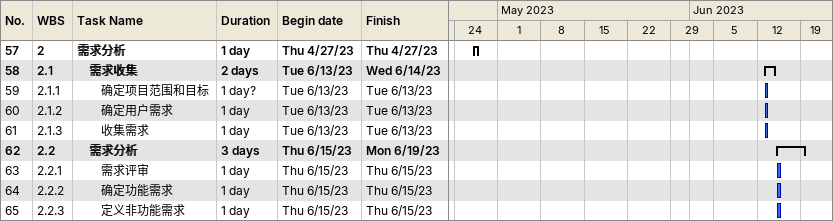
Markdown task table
| ID | WBS | Task | Duration | Start | Finish |
|---|---|---|---|---|---|
| 57 | 2 | **需求分析** | 1d | 2023-04-27 | 2023-04-27 |
| 58 | 2.1 | **需求收集** | 2d | 2023-06-13 | 2023-06-14 |
| 59 | 2.1.1 | 确定项目范围和目标 | 1d? | 2023-06-13 | 2023-06-13 |
| 60 | 2.1.2 | 确定用户需求 | 1d | 2023-06-13 | 2023-06-13 |
| 61 | 2.1.3 | 收集需求 | 1d | 2023-06-13 | 2023-06-13 |
| 62 | 2.2 | **需求分析** | 3d | 2023-06-15 | 2023-06-19 |
| 63 | 2.2.1 | 需求评审 | 1d | 2023-06-15 | 2023-06-15 |
| 64 | 2.2.2 | 确定功能需求 | 1d | 2023-06-15 | 2023-06-15 |
| 65 | 2.2.3 | 定义非功能需求 | 1d | 2023-06-15 | 2023-06-15 |
